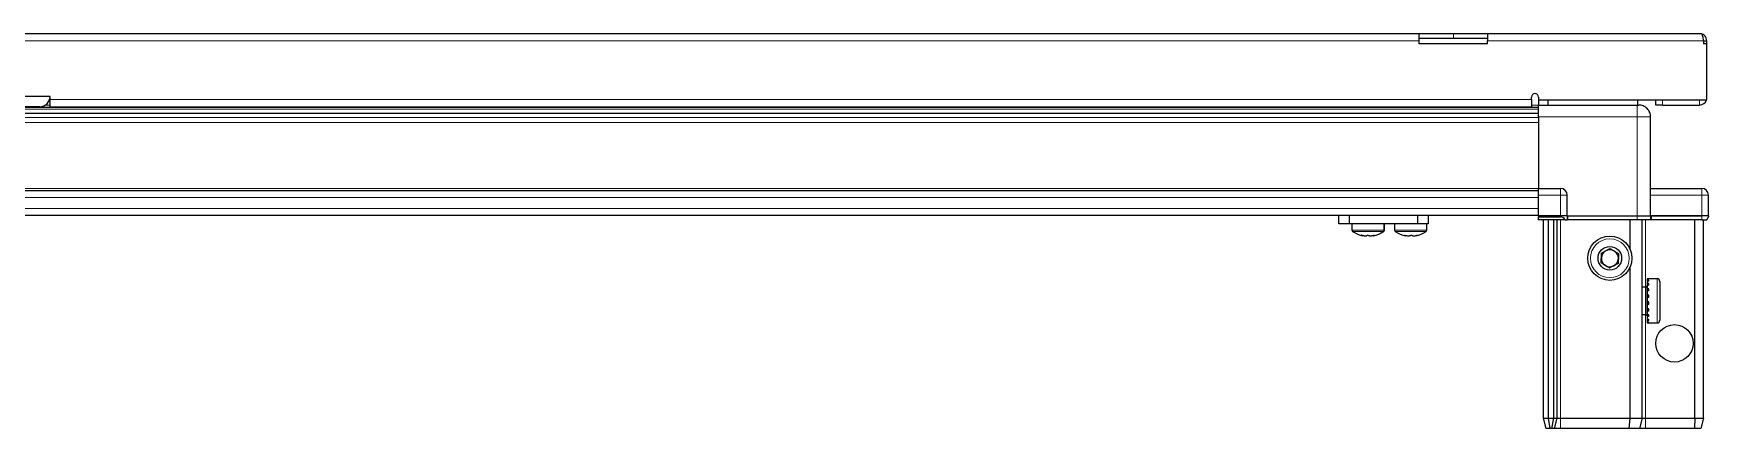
# Model space of a CAD drawing. Header units: millimetres. Extents: x 1415 to 4910, y -219 to 1516.
# Drawn here: x 2078.5 to 2570.8, y 678.2 to 794.2 of the extents above; entities that cross this region are included whole.
import ezdxf

# ---------------------------------------------------------------- set-up
doc = ezdxf.new("R2010")
doc.units = ezdxf.units.MM

msp = doc.modelspace()

# ---------------------------------------------------------------- linework, layer by layer
at = {"color": 7, "linetype": 'Continuous', "lineweight": 25}
for p, q in [((1655.82, 794.21), (2485.82, 794.21)), ((2485.82, 792.11), (2485.82, 794.21)), ((2485.82, 794.21), (2495.82, 794.21)), ((2495.82, 792.71), (2485.82, 792.71)), ((2495.82, 794.21), (2505.82, 794.21)), ((2505.82, 792.71), (2495.82, 792.71)), ((2505.82, 794.21), (2568.72, 794.21)), ((2505.82, 794.21), (2505.82, 792.11)), ((2485.82, 791.21), (2485.82, 792.11)), ((2505.82, 791.21), (2485.82, 791.21)), ((2505.82, 791.21), (2505.82, 792.11)), ((2569.32, 792.11), (2570.32, 792.11)), ((2569.32, 792.11), (2569.32, 791.21)), ((2570.32, 791.21), (2569.32, 791.21)), ((2570.32, 791.21), (2570.32, 792.11)), ((2570.32, 774.71), (2570.32, 791.21)), ((2083.32, 775.71), (2058.32, 775.71)), ((2083.32, 774.81), (2083.32, 775.71)), ((2083.32, 772.71), (2083.32, 774.81)), ((2518.82, 774.81), (2518.82, 775.56)), ((2518.82, 774.81), (2518.82, 772.71)), ((2520.82, 775.56), (2520.82, 774.71)), ((2520.82, 774.71), (2520.82, 773.21)), ((2520.82, 774.71), (2570.32, 774.71)), ((2520.82, 773.21), (2549.82, 773.21)), ((2523.57, 774.71), (2523.57, 773.21)), ((2550.07, 773.21), (2550.07, 774.71)), ((2555.32, 773.21), (2555.32, 774.71)), ((2557.32, 773.21), (2555.32, 773.21)), ((2557.32, 773.21), (2568.22, 773.21)), ((2520.82, 770.77), (1620.82, 770.77)), ((2520.82, 770.74), (1620.82, 770.74)), ((1646.94, 772.56), (2494.7, 772.56)), ((2080.32, 772.71), (2061.32, 772.71)), ((2083.32, 772.71), (2518.82, 772.71)), ((2489.32, 772.71), (2489.32, 772.56)), ((2489.43, 772.71), (2489.43, 772.56)), ((2489.61, 772.71), (2489.61, 772.56)), ((2490.12, 772.71), (2490.12, 772.56)), ((2490.51, 772.71), (2490.51, 772.56)), ((2491.37, 772.71), (2491.37, 772.56)), ((2491.93, 772.71), (2491.93, 772.56)), ((2493.05, 772.71), (2493.05, 772.56)), ((2493.73, 772.71), (2493.73, 772.56)), ((2494.7, 772.56), (2495, 772.56)), ((2495, 772.71), (2495, 772.56)), ((2495, 772.56), (2495.01, 772.56)), ((2495.01, 772.56), (2495.74, 772.56)), ((2495.27, 772.71), (2495.27, 772.56)), ((2495.74, 772.71), (2495.74, 772.56)), ((2495.74, 772.56), (2497.03, 772.56)), ((2496.94, 772.56), (2520.82, 772.56)), ((2497.03, 772.71), (2497.03, 772.56)), ((2497.13, 772.71), (2497.13, 772.56)), ((2497.75, 772.71), (2497.75, 772.56)), ((2498.95, 772.71), (2498.95, 772.56)), ((2499.57, 772.71), (2499.57, 772.56)), ((2500.56, 772.71), (2500.56, 772.56)), ((2501.03, 772.71), (2501.03, 772.56)), ((2501.7, 772.71), (2501.7, 772.56)), ((2501.98, 772.71), (2501.98, 772.56)), ((2502.27, 772.71), (2502.27, 772.56)), ((2502.32, 772.56), (2502.32, 772.71)), ((2502.32, 772.71), (2502.32, 772.56)), ((2520.82, 769.71), (2520.82, 748.71)), ((2553.82, 740.71), (2553.82, 769.71)), ((2520.82, 748.71), (2527.32, 748.71)), ((2520.82, 746.71), (2520.82, 748.71)), ((2553.82, 748.71), (2568.82, 748.71)), ((1620.82, 748.06), (2520.82, 748.06)), ((2520.82, 740.71), (2520.82, 746.71)), ((2529.32, 740.71), (2529.32, 746.71)), ((2570.82, 740.71), (2570.82, 746.71)), ((1620.82, 740.86), (2520.82, 740.86)), ((2462.17, 738.36), (2462.17, 740.86)), ((2465.17, 740.86), (2465.17, 738.36)), ((2485.37, 738.36), (2485.37, 740.86)), ((2488.37, 740.86), (2488.37, 738.36)), ((2520.82, 740.71), (2527.32, 740.71)), ((2520.82, 740.71), (2520.82, 740.38)), ((2520.82, 740.71), (2520.82, 740.71)), ((2527.32, 740.71), (2520.82, 740.71)), ((2520.82, 739.51), (2520.82, 740.38)), ((2520.82, 740.38), (2520.82, 740.38)), ((2520.82, 740.38), (2527.32, 740.38)), ((2528.64, 739.51), (2520.82, 739.51)), ((2522.32, 681.21), (2522.32, 739.51)), ((2523.82, 681.21), (2523.82, 739.51)), ((2525.32, 681.21), (2525.32, 739.51)), ((2526.32, 681.21), (2526.32, 739.51)), ((2529.32, 740.71), (2527.32, 740.71)), ((2528.64, 739.51), (2529.32, 739.51)), ((2529.32, 740.71), (2529.32, 739.51)), ((2529.32, 740.71), (2529.52, 740.71)), ((2529.52, 739.51), (2529.32, 739.51)), ((2529.52, 740.71), (2549.82, 740.71)), ((2549.82, 739.51), (2529.52, 739.51)), ((2547.82, 730.71), (2547.82, 739.51)), ((2549.82, 740.71), (2553.82, 740.71)), ((2553.82, 739.51), (2549.82, 739.51)), ((2551.32, 681.21), (2551.32, 739.51)), ((2553.82, 740.71), (2553.82, 739.51)), ((2553.82, 740.71), (2554.02, 740.71)), ((2554.02, 739.51), (2553.82, 739.51)), ((2554.02, 740.71), (2568.82, 740.71)), ((2568.82, 740.71), (2554.02, 740.71)), ((2568.82, 739.51), (2554.02, 739.51)), ((2566.82, 681.21), (2566.82, 739.51)), ((2570.82, 740.71), (2568.82, 740.71)), ((2568.82, 739.51), (2570.32, 739.51)), ((2569.32, 681.21), (2569.32, 739.51)), ((2570.32, 739.51), (2570.82, 740.38)), ((2570.82, 740.71), (2570.82, 740.38)), ((2465.17, 738.36), (2462.17, 738.36)), ((2485.37, 738.36), (2465.17, 738.36)), ((2466.02, 738.36), (2466.02, 736.46)), ((2475.52, 736.46), (2475.52, 738.36)), ((2475.57, 736.46), (2475.57, 738.36)), ((2478.52, 738.36), (2478.52, 736.46)), ((2488.37, 738.36), (2485.37, 738.36)), ((2488.02, 736.46), (2488.02, 738.36)), ((2547.82, 681.21), (2547.82, 725.71)), ((2552.32, 719.71), (2551.32, 719.71)), ((2552.82, 720.11), (2552.72, 720.11)), ((2552.72, 720.11), (2552.72, 711.31)), ((2555.72, 722.21), (2552.82, 722.21)), ((2552.82, 722.21), (2552.82, 722.2)), ((2553.32, 722.2), (2552.82, 722.2)), ((2552.82, 722.2), (2552.82, 722.12)), ((2552.82, 722.12), (2552.82, 721.78)), ((2553.32, 722.12), (2552.82, 722.12)), ((2553.32, 721.78), (2552.82, 721.78)), ((2552.82, 721.78), (2552.82, 721.48)), ((2552.82, 721.48), (2552.82, 720.76)), ((2553.32, 721.48), (2552.82, 721.48)), ((2553.32, 720.76), (2552.82, 720.76)), ((2552.82, 720.76), (2552.82, 720.26)), ((2552.82, 720.26), (2552.82, 719.25)), ((2553.32, 720.26), (2552.82, 720.26)), ((2553.32, 719.25), (2552.82, 719.25)), ((2552.82, 719.25), (2552.82, 718.61)), ((2553.32, 722.12), (2553.32, 722.2)), ((2553.32, 721.48), (2553.32, 721.78)), ((2553.32, 720.26), (2553.32, 720.76)), ((2553.32, 718.61), (2553.32, 719.25)), ((2556.52, 721.41), (2556.52, 719.93)), ((2556.52, 719.93), (2556.52, 710.01)), ((2552.82, 718.61), (2552.82, 717.39)), ((2553.32, 718.61), (2552.82, 718.61)), ((2553.32, 717.39), (2552.82, 717.39)), ((2552.82, 717.39), (2552.82, 716.85)), ((2553.32, 716.85), (2552.82, 716.85)), ((2552.82, 716.67), (2552.82, 715.37)), ((2553.32, 716.67), (2552.82, 716.67)), ((2553.32, 715.37), (2552.82, 715.37)), ((2553.32, 714.98), (2552.82, 714.98)), ((2552.82, 714.98), (2552.82, 714.63)), ((2553.32, 714.63), (2552.82, 714.63)), ((2552.82, 714.63), (2552.82, 713.38)), ((2553.32, 716.67), (2553.32, 717.39)), ((2553.32, 714.63), (2553.32, 715.37)), ((2551.32, 711.71), (2552.32, 711.71)), ((2552.72, 711.31), (2552.82, 711.31)), ((2553.32, 713.38), (2552.82, 713.38)), ((2552.82, 713.38), (2552.82, 712.7)), ((2552.82, 712.7), (2552.82, 711.62)), ((2553.32, 712.7), (2552.82, 712.7)), ((2553.32, 711.62), (2552.82, 711.62)), ((2552.82, 711.62), (2552.82, 711.07)), ((2552.82, 711.07), (2552.82, 710.26)), ((2553.32, 711.07), (2552.82, 711.07)), ((2553.32, 710.26), (2552.82, 710.26)), ((2552.82, 710.26), (2552.82, 709.89)), ((2552.82, 709.89), (2552.82, 709.43)), ((2553.32, 709.89), (2552.82, 709.89)), ((2553.32, 709.43), (2552.82, 709.43)), ((2552.82, 709.43), (2552.82, 709.28)), ((2552.82, 709.28), (2552.82, 709.21)), ((2553.32, 709.28), (2552.82, 709.28)), ((2552.82, 709.21), (2555.72, 709.21)), ((2553.32, 712.7), (2553.32, 713.38)), ((2553.32, 711.07), (2553.32, 711.62)), ((2553.32, 709.89), (2553.32, 710.26)), ((2553.32, 709.28), (2553.32, 709.43)), ((2522.32, 681.21), (2523.82, 681.21)), ((2523.12, 678.21), (2522.32, 681.21)), ((2524.28, 678.21), (2523.82, 681.21)), ((2523.82, 681.21), (2525.32, 681.21)), ((2524.78, 678.21), (2525.32, 681.21)), ((2525.32, 681.21), (2526.32, 681.21)), ((2525.52, 678.21), (2526.32, 681.21)), ((2526.32, 681.21), (2527.32, 681.21)), ((2527.32, 681.21), (2547.82, 681.21)), ((2547.49, 678.21), (2547.82, 681.21)), ((2547.82, 681.21), (2551.32, 681.21)), ((2551.32, 681.21), (2550.52, 678.21)), ((2551.32, 681.21), (2552.32, 681.21)), ((2552.32, 681.21), (2566.82, 681.21)), ((2566.82, 681.21), (2566.67, 678.21)), ((2566.82, 681.21), (2569.32, 681.21)), ((2569.32, 681.21), (2568.52, 678.21)), ((2524.28, 678.21), (2523.12, 678.21)), ((2524.78, 678.21), (2524.28, 678.21)), ((2525.52, 678.21), (2524.78, 678.21)), ((2527.32, 678.21), (2525.52, 678.21)), ((2547.49, 678.21), (2527.32, 678.21)), ((2550.52, 678.21), (2547.49, 678.21)), ((2552.32, 678.21), (2550.52, 678.21)), ((2566.67, 678.21), (2552.32, 678.21)), ((2568.52, 678.21), (2566.67, 678.21))]:
    msp.add_line(p, q, dxfattribs=at)
at = {"color": 8, "linetype": 'Continuous', "lineweight": 18}
for p, q in [((2495.82, 794.21), (2495.82, 792.71)), ((2485.82, 792.11), (1655.82, 792.11)), ((2569.32, 792.11), (2505.82, 792.11)), ((2081.98, 773.21), (2083.32, 773.21)), ((2083.32, 774.81), (2518.82, 774.81)), ((2518.82, 773.21), (2520.82, 773.21)), ((2557.32, 774.71), (2557.32, 773.21)), ((2568.22, 774.71), (2568.22, 773.21)), ((2520.82, 771.98), (1620.82, 771.98)), ((1620.82, 769.53), (2520.82, 769.53)), ((2520.82, 768.12), (1620.82, 768.12)), ((2549.82, 769.71), (2520.82, 769.71)), ((2549.82, 740.71), (2549.82, 769.71)), ((1620.82, 748.71), (2520.82, 748.71)), ((2527.32, 746.71), (2527.32, 748.71)), ((2568.82, 748.71), (2568.82, 746.71)), ((1620.82, 746.06), (2520.82, 746.06)), ((2527.32, 746.71), (2520.82, 746.71)), ((2527.32, 740.71), (2527.32, 746.71)), ((2529.32, 746.71), (2527.32, 746.71)), ((2568.82, 746.71), (2553.82, 746.71)), ((2568.82, 740.71), (2568.82, 746.71)), ((2570.82, 746.71), (2568.82, 746.71)), ((1620.82, 742.86), (2520.82, 742.86)), ((2520.82, 740.71), (2520.82, 740.38)), ((2527.32, 740.71), (2527.32, 740.38)), ((2527.32, 681.21), (2527.32, 739.51)), ((2529.52, 740.71), (2529.52, 739.51)), ((2549.82, 740.71), (2549.82, 739.51)), ((2552.32, 719.71), (2552.32, 739.51)), ((2554.02, 740.71), (2554.02, 739.51)), ((2568.82, 740.71), (2568.82, 739.51)), ((2468.23, 736.46), (2466.02, 736.46)), ((2468.33, 736.09), (2466.21, 736.09)), ((2475.52, 736.46), (2468.23, 736.46)), ((2475.33, 736.09), (2468.33, 736.09)), ((2475.38, 736.09), (2475.33, 736.09)), ((2475.57, 736.46), (2475.52, 736.46)), ((2486.02, 736.46), (2478.52, 736.46)), ((2485.91, 736.09), (2478.71, 736.09)), ((2487.83, 736.09), (2485.91, 736.09)), ((2488.02, 736.46), (2486.02, 736.46)), ((2552.32, 719.71), (2552.32, 711.71)), ((2555.72, 722.21), (2555.72, 720.52)), ((2555.72, 720.52), (2555.72, 709.21)), ((2552.32, 681.21), (2552.32, 711.71)), ((2527.32, 678.21), (2527.32, 681.21)), ((2552.32, 681.21), (2552.32, 678.21))]:
    msp.add_line(p, q, dxfattribs=at)
at = {"color": 7, "linetype": 'Continuous', "lineweight": 25}
for centre, radius in [((2541.82, 728.21), 6.5), ((2541.82, 728.21), 3.46), ((2560.82, 703.21), 5.5)]:
    msp.add_circle(centre, radius, dxfattribs=at)
at = {"color": 8, "linetype": 'Continuous', "lineweight": 18}
msp.add_circle((2541.82, 728.21), 5.7, dxfattribs=at)
at = {"color": 7, "linetype": 'Continuous', "lineweight": 25}
for centre, radius, start, end in [((2080.32, 775.71), 3, 270, 360), ((2519.82, 775.56), 1, 0, 180), ((2568.22, 775.31), 2.1, 270, 343.3985), ((2527.32, 746.71), 2, 0, 90), ((2568.82, 746.71), 2, 0, 90), ((2466.47, 736.46), 0.45, 180, 235.2821), ((2470.77, 742.66), 8, 235.2821, 259.054), ((2470.77, 742.66), 8, 280.846, 304.7179), ((2470.82, 742.66), 8, 280.9211, 304.7179), ((2475.07, 736.46), 0.45, 304.7179, 0), ((2475.12, 736.46), 0.45, 304.7179, 0), ((2478.97, 736.46), 0.45, 180, 235.2821), ((2483.27, 742.66), 8, 235.2821, 258.923), ((2483.27, 742.66), 8, 280.9392, 304.7179), ((2487.57, 736.46), 0.45, 304.7179, 0), ((2541.82, 728.21), 2.5, 118.295, 178.295), ((2541.82, 728.21), 2.5, 58.295, 118.295), ((2541.82, 728.21), 2.5, 358.295, 58.295), ((2541.82, 728.21), 2.5, 178.295, 238.295), ((2541.82, 728.21), 2.5, 238.295, 298.295), ((2541.82, 728.21), 2.5, 298.295, 358.295), ((2552.32, 720.11), 0.4, 270, 360), ((2555.72, 721.41), 0.8, 360, 90), ((2552.32, 711.31), 0.4, 0, 90), ((2555.72, 710.01), 0.8, 270, 0)]:
    msp.add_arc(centre, radius, start, end, dxfattribs=at)
msp.add_ellipse((2527.32, 736.92), major_axis=(0, 3.46), ratio=0.57735, start_param=5.560451, end_param=6.283185, dxfattribs=at)
for points, knots in [([(2568.72, 794.21), (2568.77, 794.19), (2568.86, 794.13), (2568.99, 793.74), (2569.12, 793.18), (2569.23, 792.6), (2569.3, 792.24), (2569.32, 792.11)], [0, 0, 0, 0, 0.230255, 0.448522, 0.666786, 0.88505, 1, 1, 1, 1]), ([(2570.32, 792.11), (2570.29, 792.37), (2570.24, 792.86), (2569.85, 793.5), (2569.33, 793.95), (2568.91, 794.08), (2568.72, 794.13)], [0, 0, 0, 0, 0.272554, 0.530916, 0.789275, 1, 1, 1, 1]), ([(2520.82, 769.71), (2520.82, 770.11), (2520.82, 770.89), (2520.82, 771.94), (2520.82, 772.73), (2520.82, 773.15), (2520.82, 773.2), (2520.82, 773.21)], [0, 0, 0, 0, 0.214694, 0.429388, 0.644082, 0.858775, 1, 1, 1, 1]), ([(2549.82, 773.21), (2549.89, 773.21), (2550.02, 773.21), (2550.18, 773.21), (2550.3, 773.21), (2550.31, 773.21), (2550.32, 773.21)], [0, 0, 0, 0, 0.249394, 0.500333, 0.750167, 1, 1, 1, 1]), ([(2553.82, 769.71), (2553.77, 770.15), (2553.7, 770.83), (2553.26, 771.65), (2552.81, 772.21), (2552.25, 772.66), (2551.44, 773.09), (2550.76, 773.17), (2550.32, 773.21)], [0, 0, 0, 0, 0.239457, 0.368361, 0.5, 0.631639, 0.760543, 1, 1, 1, 1]), ([(2469.25, 734.81), (2469.25, 734.81), (2469.21, 734.82), (2469, 734.88), (2468.84, 734.95), (2468.78, 734.97), (2468.77, 734.98), (2468.77, 734.99), (2468.78, 734.99), (2468.8, 734.98), (2468.85, 734.97), (2469.07, 734.92), (2469.4, 734.85), (2469.78, 734.81), (2470.06, 734.8), (2470.32, 734.84), (2470.46, 734.91), (2470.59, 734.97), (2470.64, 734.98), (2470.66, 734.99), (2470.69, 734.99), (2470.71, 734.98), (2470.75, 734.98), (2470.87, 734.93), (2471.03, 734.86), (2471.29, 734.8), (2471.64, 734.81), (2472.01, 734.85), (2472.34, 734.92), (2472.57, 734.97), (2472.65, 734.98), (2472.67, 734.99), (2472.68, 734.99), (2472.68, 734.98), (2472.67, 734.96), (2472.5, 734.89), (2472.26, 734.81), (2472.28, 734.81), (2472.28, 734.81)], [0, 0, 0, 0, 0.0245191, 0.1059739, 0.1338421, 0.1478185, 0.1535531, 0.1564027, 0.1592796, 0.1617801, 0.1664773, 0.1816483, 0.2541107, 0.3009981, 0.3355791, 0.3791917, 0.4620214, 0.4826759, 0.486455, 0.4902707, 0.4928167, 0.4953568, 0.4997844, 0.513427, 0.5769545, 0.6409725, 0.679017, 0.7313711, 0.7890832, 0.8180386, 0.8216661, 0.824546, 0.8274502, 0.8308045, 0.8371581, 0.8638539, 0.9698659, 1, 1, 1, 1]), ([(2481.74, 734.81), (2481.75, 734.81), (2481.8, 734.8), (2481.75, 734.82), (2481.63, 734.87), (2481.52, 734.92), (2481.47, 734.95), (2481.44, 734.97), (2481.42, 734.98), (2481.42, 734.98), (2481.43, 734.99), (2481.44, 734.99), (2481.44, 734.99)], [0, 0, 0, 0, 0.117513, 0.3191822, 0.6555874, 0.7806573, 0.8588867, 0.9097918, 0.9600554, 0.9795862, 0.9947917, 1, 1, 1, 1]), ([(2481.44, 734.99), (2481.44, 734.99), (2481.45, 734.99), (2481.49, 734.98), (2481.65, 734.94), (2481.94, 734.88), (2482.29, 734.82), (2482.63, 734.8), (2482.95, 734.82), (2483.16, 734.88), (2483.32, 734.95), (2483.4, 734.97), (2483.44, 734.98), (2483.47, 734.99), (2483.49, 734.99), (2483.51, 734.98), (2483.56, 734.97), (2483.66, 734.92), (2483.77, 734.85), (2483.97, 734.81), (2484.22, 734.8), (2484.61, 734.84), (2484.96, 734.91), (2485.23, 734.97), (2485.29, 734.98), (2485.31, 734.99), (2485.32, 734.99), (2485.32, 734.98), (2485.31, 734.98), (2485.21, 734.93), (2485, 734.86), (2484.78, 734.8), (2484.77, 734.81), (2484.77, 734.81)], [0, 0, 0, 0, 0.003351, 0.008063, 0.021119, 0.079476, 0.149012, 0.192992, 0.237333, 0.333888, 0.366922, 0.38349, 0.390287, 0.393665, 0.397075, 0.40004, 0.405607, 0.423591, 0.509487, 0.565066, 0.606058, 0.657756, 0.755941, 0.780424, 0.784904, 0.789427, 0.792445, 0.795456, 0.800704, 0.816876, 0.89218, 0.968066, 1, 1, 1, 1]), ([(2539.28, 726.85), (2539.29, 727.36), (2539.32, 728.32), (2539.35, 729.28), (2539.36, 729.73)], [0, 0, 0, 0, 0.534686, 1, 1, 1, 1]), ([(2539.36, 729.73), (2539.82, 729.98), (2540.67, 730.43), (2541.51, 730.89), (2541.91, 731.1)], [0, 0, 0, 0, 0.534686, 1, 1, 1, 1]), ([(2541.91, 731.1), (2542.01, 731.03), (2542.52, 730.72), (2543.37, 730.2), (2544.07, 729.76), (2544.36, 729.58)], [0, 0, 0, 0, 0.133125, 0.637099, 1, 1, 1, 1]), ([(2544.36, 729.58), (2544.35, 729.07), (2544.32, 728.1), (2544.29, 727.14), (2544.28, 726.7)], [0, 0, 0, 0, 0.534686, 1, 1, 1, 1]), ([(2541.73, 725.33), (2541.44, 725.51), (2540.74, 725.94), (2539.89, 726.46), (2539.38, 726.78), (2539.28, 726.85)], [0, 0, 0, 0, 0.362901, 0.866875, 1, 1, 1, 1]), ([(2544.28, 726.7), (2543.82, 726.45), (2542.97, 725.99), (2542.13, 725.54), (2541.73, 725.33)], [0, 0, 0, 0, 0.534686, 1, 1, 1, 1])]:
    msp.add_open_spline(points, degree=3, knots=knots, dxfattribs=at)
at = {"color": 8, "linetype": 'Continuous', "lineweight": 18}
msp.add_open_spline([(2549.82, 769.71), (2549.82, 770.15), (2549.82, 770.83), (2549.82, 771.65), (2549.82, 772.21), (2549.82, 772.66), (2549.82, 773.09), (2549.82, 773.17), (2549.82, 773.21)], degree=3, knots=[0, 0, 0, 0, 0.239457, 0.368361, 0.5, 0.631639, 0.760543, 1, 1, 1, 1], dxfattribs=at)
msp.add_open_spline([(2553.82, 769.71), (2553.76, 769.71), (2553.64, 769.71), (2552.71, 769.71), (2551.39, 769.71), (2550.34, 769.71), (2549.82, 769.71)], degree=3, dxfattribs=at)

doc.saveas('drawing.dxf')
